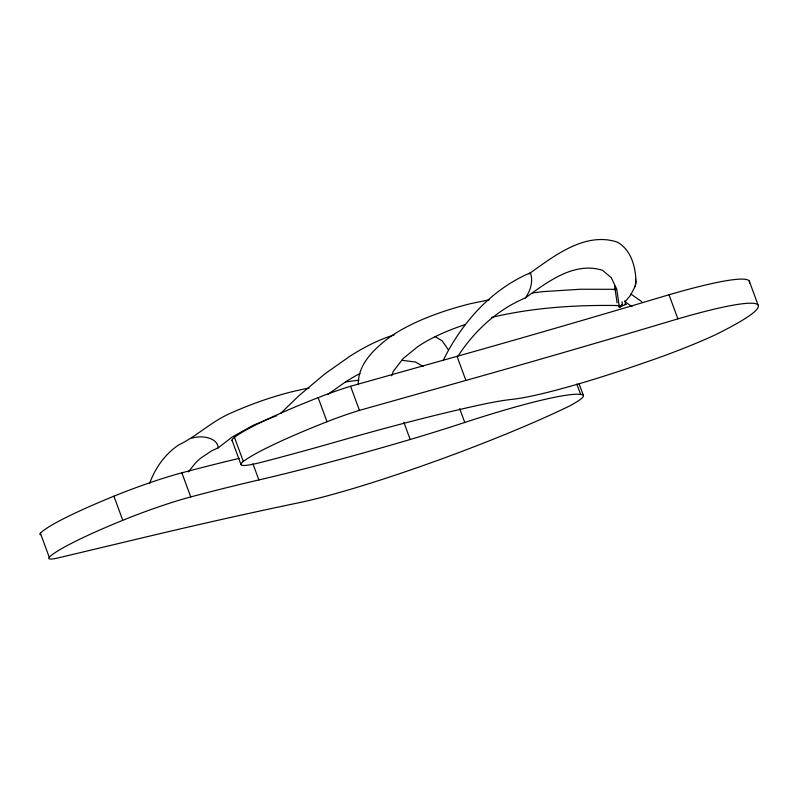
<?xml version="1.0" encoding="UTF-8"?>
<svg xmlns="http://www.w3.org/2000/svg" width="798" height="798" viewBox="0 0 798 798"><rect width="100%" height="100%" fill="white"/><g stroke="black" fill="none" stroke-linecap="round" stroke-linejoin="round"><path stroke-width="1.2" d="M529.114 273.914A47.611 29.626 63.3 0 1 530.391 272.856C554.899 255.37 585.622 231.54 617.462 242.153C631.138 250.063 635.328 266.153 636.016 280.926A16.209 15.401 -57 0 1 634.959 286.662L630.699 294.971L625.233 301.654M391.738 375.828L393.284 371.379L403.14 358.541L417.972 346.502A184.218 73.167 -2.5 0 1 465.493 324.517M149.685 483.309C155.171 468.047 165.006 454.122 178.572 445.025C196.976 436.087 211.62 421.424 230.602 413.204C255.709 402.012 281.913 393.135 308.966 388.087M443.109 360.556C461.623 323 491.199 289.305 530.391 272.856C533.443 281.345 530.5 290.881 525.363 297.923C497.453 309.564 474.401 330.921 458.022 356.088M635.587 279.779L635.427 279.021M188.358 471.897L195.54 462.88L200.488 458.271L211.669 450.83L218.233 447.858L231.969 437.164L253.046 425.374L276.776 415.598M280.567 413.494L298.941 395.688L324.946 373.833L350.053 356.117A210.173 78.344 -51 0 1 394.062 335.01M622.24 305.594L620.575 307.12L619.348 307.17L618.031 305.784M621.991 304.866L619.348 307.17L616.754 289.175L611.238 277.624L602.58 270.352C574.131 261.175 547.189 282.213 525.363 297.923M327.659 394.521L345.664 381.813A184.218 68.668 -51 0 1 359.978 373.464M615.717 288.876L613.911 289.524L616.016 289.774M624.834 300.786L625.921 304.517L622.62 305.624C578.74 304.637 534.57 307.26 491.748 317.335M232.318 440.815A70.852 7.032 -20.2 0 1 234.452 437.334A124.867 12.399 -20.2 0 1 318.153 397.633A47.89 4.758 -20.2 0 1 350.571 386.272L457.025 356.327A2472.753 245.594 -20.2 0 0 669.013 294.771A186.662 18.544 -20.2 0 1 749.392 282.991M243.32 461.444A124.867 12.399 -20.2 0 1 327.02 421.733A47.89 4.758 -20.2 0 1 359.439 410.381L465.892 380.437A2472.753 245.594 -20.2 0 0 677.891 318.871A186.662 18.544 -20.2 0 1 714.729 335.12A86.902 8.628 -20.2 0 1 648.295 361.394L633.971 366.332A186.383 18.514 -20.2 0 1 512.057 399.369A275.17 27.331 -20.2 0 0 481.753 404.556A674.928 67.032 -20.2 0 0 337.704 441.454A709.452 70.463 -20.2 0 1 262.033 462.122A70.852 7.032 -20.2 0 1 243.32 461.444L234.452 437.334M489.244 299.819L471.538 303.44A210.173 83.471 -2.5 0 0 391.479 335.888C375.778 347.399 358.033 363.15 358.272 384.207M345.464 381.933L358.99 380.137M532.665 292.936L542.44 291.669L580.635 289.245L615.448 289.315M576.844 384.087L580.645 394.411L576.884 394.202A186.383 18.514 -20.2 0 0 464.755 422.461A275.17 27.331 -20.2 0 1 410.192 439.489A674.928 67.032 -20.2 0 1 258.881 479.937A709.452 70.463 -20.2 0 0 190.732 496.925A70.852 7.032 -20.2 0 0 122.772 520.296A124.867 12.399 -20.2 0 0 49.276 557.333L40.409 533.224A124.867 12.399 -20.2 0 1 113.905 496.186A70.852 7.032 -20.2 0 1 181.864 472.815A709.452 70.463 -20.2 0 1 239.36 458.321M401.703 360.267L415.519 362.033L423.05 366.422M624.854 303.958L625.921 304.517M434.86 336.527L442.012 340.696L448.376 349.763M630.739 293.933L641.831 301.704M625.024 301.754L631.986 306.632M621.891 304.956L622.62 305.624L621.991 301.744M749.232 280.996L758.1 305.095M669.013 294.771L677.891 318.871M579.129 383.928L583.348 395.409M457.025 356.327L465.892 380.437M459.688 408.686L464.755 422.461M403.858 422.272L410.192 439.489M350.571 386.272L359.439 410.381M318.153 397.633L327.02 421.733M252.966 463.867L258.881 479.937M232.028 440.237L240.896 464.346M181.864 472.815L190.732 496.925M113.905 496.186L122.772 520.296M614.669 286.173L617.073 302.821M218.233 447.858C217.674 439.678 207.849 436.925 200.976 436.865A47.611 36.778 63.1 0 0 191.729 438.192M635.697 280.936A15.661 14.992 89.1 0 1 634.959 286.662M40.429 534.78A47.89 4.758 -20.2 0 1 40.409 533.224M580.645 394.411A86.902 8.628 -20.2 0 1 568.665 406.431A186.662 18.544 -20.2 0 1 303.021 501.882A2472.753 245.594 -20.2 0 0 144.498 537.333L56.339 558.351A47.89 4.758 -20.2 0 1 49.276 557.333"/></g></svg>
